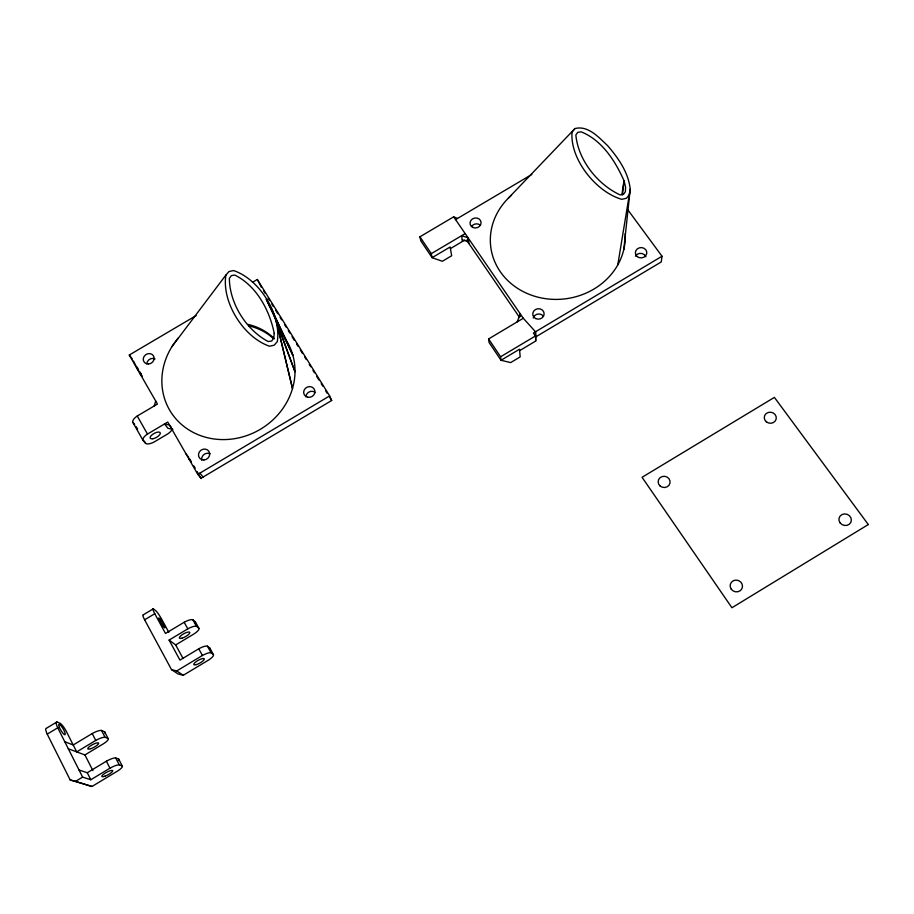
<?xml version="1.0" encoding="UTF-8"?>
<svg xmlns="http://www.w3.org/2000/svg" width="914" height="914" viewBox="0 0 914 914"><rect width="100%" height="100%" fill="white"/><g stroke="black" fill="none" stroke-linecap="round" stroke-linejoin="round"><path stroke-width="1.37" d="M419.937 236.795L431.294 253.658L432.105 257.668L450.134 246.986L451.665 255.76L442.387 261.267L432.105 257.668L420.817 240.885L419.937 236.795L453.664 216.835L523.276 318.255L535.513 331.782L535.73 341.025L519.643 350.633M535.73 341.025L535.513 331.782M623.782 249.613L630.214 189.175C628.501 172.518 618.367 158.179 607.764 145.806C599.036 137.683 588.193 125.092 574.952 128.566L508.481 198.041M622.48 194.808L624.034 180.766C615.328 161.058 601.915 140.093 581.155 131.845L577.739 132.37L575.854 134.986C578.139 159.984 597.47 184.388 620.012 194.865L623.497 194.339L625.393 191.666L625.576 187.027L624.034 180.766L621.863 194.716M627.587 209.489L662.022 256.24L661.245 261.941L535.798 336.866M617.795 264.889L630.214 189.175L629.312 194.819L626.421 198.281L621.737 199.321C596.134 191.986 569.639 159.07 572.084 131.936L574.952 128.566M225.895 275.045C221.554 302.283 243.57 337.369 269.539 346.223L274.211 345.195L277.308 341.619C281.432 314.393 259.599 279.273 233.538 270.544L228.957 271.561L225.895 275.045L171.923 346.669M154.18 405.987L155.723 401.086M517.153 321.911L520.283 313.89L520.477 316.37M68.333 748.794L84.933 754.93L103.648 743.653A9.163 2.274 -28.1 0 0 108.115 738.569L105.053 737.278A9.22 2.296 -28.1 0 0 95.753 740.431L76.707 751.891L66.254 731.234A9.014 2.011 59.5 0 0 60.198 723.317L56.908 721.957L46.454 728.241A9.071 2.102 59.5 0 0 47.22 734.125L70.184 779.95L91.994 786.474L117.678 770.97A9.22 2.114 -28.4 0 0 122.248 765.989L118.706 759.1L115.69 757.935A9.266 2.182 -28.3 0 0 106.39 761.213L87.264 772.741L79.027 769.988M171.512 669.619L176.756 670.933L202.44 655.487A8.991 2.411 -29.2 0 1 211.111 652.813L213.453 654.653A8.946 2.388 -29.2 0 1 208.518 660.102L183.257 675.286L178.093 673.995L171.512 669.619L144.618 619.806A8.774 1.2 59.1 0 1 143.224 614.859L153.312 608.815L155.997 610.918A8.729 1.12 59.1 0 1 161.55 618.961L168.827 632.328M108.115 738.569L104.619 731.771L101.534 730.435A9.197 2.342 -28 0 0 92.223 733.542L73.211 744.979L64.791 741.768M70.184 779.95L75.519 781.379L82.614 777.106L90.806 779.745L109.966 768.194A9.277 2.136 -28.4 0 1 119.254 764.869L122.248 765.989M144.618 619.806L154.774 613.717A8.774 1.131 59.1 0 1 153.312 608.815M198.932 628.341L196.499 626.341A8.934 2.571 -29 0 0 187.804 628.855L169.09 640.086L175.682 644.93L194.088 633.882A8.877 2.536 -29 0 0 198.932 628.341L195.322 621.817L192.877 619.772A8.912 2.605 -29 0 0 184.182 622.263L165.491 633.459L154.774 613.717M47.22 734.125L57.742 727.807A9.071 2.022 59.5 0 1 56.908 721.957M213.453 654.653L209.809 648.037L207.444 646.164A8.98 2.456 -29.2 0 0 198.761 648.803L179.955 660.091L169.09 640.086M488.602 338.934L500.609 356.768L501.021 360.265L519.518 349.217L520.18 356.906L510.652 362.595L501.021 360.265L489.093 342.522L488.602 338.934L523.276 318.255M662.022 256.24L533.422 333.027L535.433 335.975L500.609 356.768M172.323 428.529A8.477 3.45 -29 0 1 167.673 433.956L154.158 441.976A8.489 3.45 -28.8 0 1 145.68 443.45L143.007 440.354A8.534 3.485 -28.8 0 1 147.485 434.07L167.753 422.051L197.801 474.377L329.634 395.911L257.325 279.467L252.435 282.357M329.634 395.911L331.679 400.503L200.977 478.308L197.801 474.377M455.56 219.6L531.822 174.46M143.007 440.354L132.85 422.359A8.5 3.587 -28.6 0 1 137.249 416.019L157.437 404.068L129.285 355.02L196.133 315.581M431.294 253.658L465.157 233.596M450.419 248.597L464.849 240.039M172.872 429.363L167.913 428.289L164.486 423.982L169.49 425.056L171.181 427.215M75.519 781.379L91.994 786.474M462.244 239.811L468.631 241.879L467.203 239.799M453.664 216.835L457.491 218.457M176.756 670.933L183.257 675.286M132.85 422.359L134.666 424.484M188.867 458.828L191.197 461.73L189.221 458.291M199.938 473.098L203.102 477.039M186.228 454.224L188.57 457.149M140.253 374.134L141.967 376.362M129.285 355.02L132.199 358.859M466.734 240.382L519.632 317.558M261.404 287.293L257.325 279.467M263.643 290.903L265.14 293.314M268.133 298.124L269.63 300.535M271.869 304.145L273.366 306.556M275.605 310.177L277.856 313.788M280.095 317.398L281.592 319.809M284.574 324.619L286.071 327.029M288.321 330.651L289.818 333.05M292.057 336.672L294.297 340.282M296.536 343.893L298.033 346.303M300.283 349.913L302.523 353.524M304.762 357.146L306.259 359.556M309.252 364.366L310.749 366.777M312.988 370.387L314.485 372.798M316.724 376.408L318.963 380.03M321.214 383.64L322.711 386.051M325.692 390.861L327.189 393.271M329.428 396.882L331.679 400.503M137.134 367.131L138.528 369.564M139.933 371.998L141.327 374.432L137.728 369.736L133.535 361.064M193.871 465.923L195.162 468.174M197.104 471.555L201.149 478.616M140.31 373.106L142.196 376.385M137.249 416.019L147.485 434.07M136.243 426.735L137.591 429.123M144.332 441.062L145.68 443.45M192.877 619.772L196.499 626.341M207.444 646.164L211.111 652.813M184.182 622.263L187.804 628.855M198.761 648.803L202.44 655.487M175.682 644.93L183.051 658.468M101.534 730.435L105.053 737.278M115.69 757.935L119.254 764.869M92.223 733.542L95.753 740.431M106.39 761.213L109.966 768.194M84.933 754.93L92.897 770.616M87.264 772.741L90.806 779.745M57.742 727.807L82.614 777.106M286.448 340.614L266.237 299.221L292.926 355.489L271.641 309.046L295.005 371.827L275.674 318.849L292.503 388.507L278.062 327.955M462.495 241.433L461.604 235.698L468.037 237.777L468.871 243.501M635.413 256.171A5.678 5.118 -2.4 0 1 645.878 256.8M471.521 226.603A5.507 4.947 -12.1 0 1 480.101 225.05M533.205 318.083A5.655 5.187 -7.4 0 1 543.487 316.278M625.187 233.607A67.579 60.85 -7.4 0 1 532.691 295.622A67.579 60.85 -7.4 0 1 511.543 195.196M284.974 338.363A67.967 62.095 -29.6 0 1 269.024 423.262A67.967 62.095 -29.6 0 1 179.944 423.033A67.967 62.095 -29.6 0 1 178.23 338.089M247.911 324.401A60.05 54.92 -29.7 0 1 274.428 338.774M248.677 325.852A59.901 54.806 -29.7 0 1 273.252 338.409M146.788 363.841A5.564 5.016 -32.8 0 1 155.083 358.939M305.904 396.847A5.667 5.255 -25.3 0 1 315.49 392.62M201.777 460.222A5.713 5.278 -34.8 0 1 210.129 453.778M209.809 648.037A8.923 2.422 -29.2 0 1 209.774 648.986M195.322 621.817A8.866 2.571 -29 0 1 195.116 623.222M118.706 759.1A9.209 2.159 -28.3 0 1 118.409 760.608M104.619 731.771A9.151 2.308 -28 0 1 104.619 732.937M274.234 333.416L273.697 338.26L271.629 341.036L268.168 341.539C246.129 329.885 229.505 303.288 229.368 278.29L231.413 275.582L234.807 275.08C256.457 285.671 269.721 310.429 274.234 333.416M868.3 524.545L731.931 607.741L642.062 477.302L774.386 397.384L868.3 524.545M766.378 421.834A6.032 5.518 10.1 0 0 776.203 418.898A6.032 5.518 10.1 0 0 768.263 412.454A6.032 5.518 10.1 0 0 766.378 421.834M731.211 589.107A6.227 5.861 20.2 0 0 741.894 588.765A6.227 5.861 20.2 0 0 735.873 580.093A6.227 5.861 20.2 0 0 731.211 589.107M840.057 522.819A6.284 5.747 18.7 0 0 850.797 522.42A6.284 5.747 18.7 0 0 844.547 513.919A6.284 5.747 18.7 0 0 840.057 522.819M660.148 486.054A5.987 5.621 7.8 0 0 669.973 483.129A5.987 5.621 7.8 0 0 662.216 476.537A5.987 5.621 7.8 0 0 660.148 486.054M637.264 256.606A5.724 5.153 -2.5 0 0 646.689 253.738A5.724 5.153 -2.5 0 0 639.286 247.854A5.724 5.153 -2.5 0 0 637.264 256.606M472.915 227.46A5.541 4.981 -12.1 0 0 481.084 222.616A5.541 4.981 -12.1 0 0 472.675 218.8A5.541 4.981 -12.1 0 0 472.915 227.46M535.787 318.609A5.701 5.221 -7.5 0 0 544.138 313.616A5.701 5.221 -7.5 0 0 535.421 309.56A5.701 5.221 -7.5 0 0 535.787 318.609M203.925 459.959A5.758 5.313 -34.7 0 0 209.032 451.55A5.758 5.313 -34.7 0 0 199.309 451.996A5.758 5.313 -34.7 0 0 203.925 459.959M307.789 397.236A5.724 5.29 -25.3 0 0 314.759 390.312A5.724 5.29 -25.3 0 0 305.333 388.381A5.724 5.29 -25.3 0 0 307.789 397.236M148.479 364.001A5.61 5.05 -32.7 0 0 153.529 355.923A5.61 5.05 -32.7 0 0 144.092 356.426A5.61 5.05 -32.7 0 0 148.479 364.001M152.821 438.766A5.678 2.308 -28.8 0 0 160.316 433.133A5.678 2.308 -28.8 0 0 152.524 434.436A5.678 2.308 -28.8 0 0 152.821 438.766M196.43 664.592A5.987 1.599 -29.1 0 0 204.325 659.005A5.987 1.599 -29.1 0 0 196.384 661.473A5.987 1.599 -29.1 0 0 196.43 664.592M181.989 638.178A5.941 1.702 -29 0 0 189.826 632.602A5.941 1.702 -29 0 0 181.863 634.922A5.941 1.702 -29 0 0 181.989 638.178M159.573 620.492A5.838 0.754 59.1 0 0 164.691 627.895A5.838 0.754 59.1 0 0 160.921 620.229A5.838 0.754 59.1 0 0 159.573 620.492M104.87 776.203A6.17 1.417 -28.3 0 0 112.753 770.696A6.17 1.417 -28.3 0 0 104.242 773.747A6.17 1.417 -28.3 0 0 104.87 776.203M90.84 748.68A6.135 1.52 -28 0 0 98.655 743.173A6.135 1.52 -28 0 0 90.132 746.075A6.135 1.52 -28 0 0 90.84 748.68M59.399 727.43A6.032 1.348 59.5 0 0 65.008 734.719A6.032 1.348 59.5 0 0 61.489 726.39A6.032 1.348 59.5 0 0 59.399 727.43"/></g></svg>
